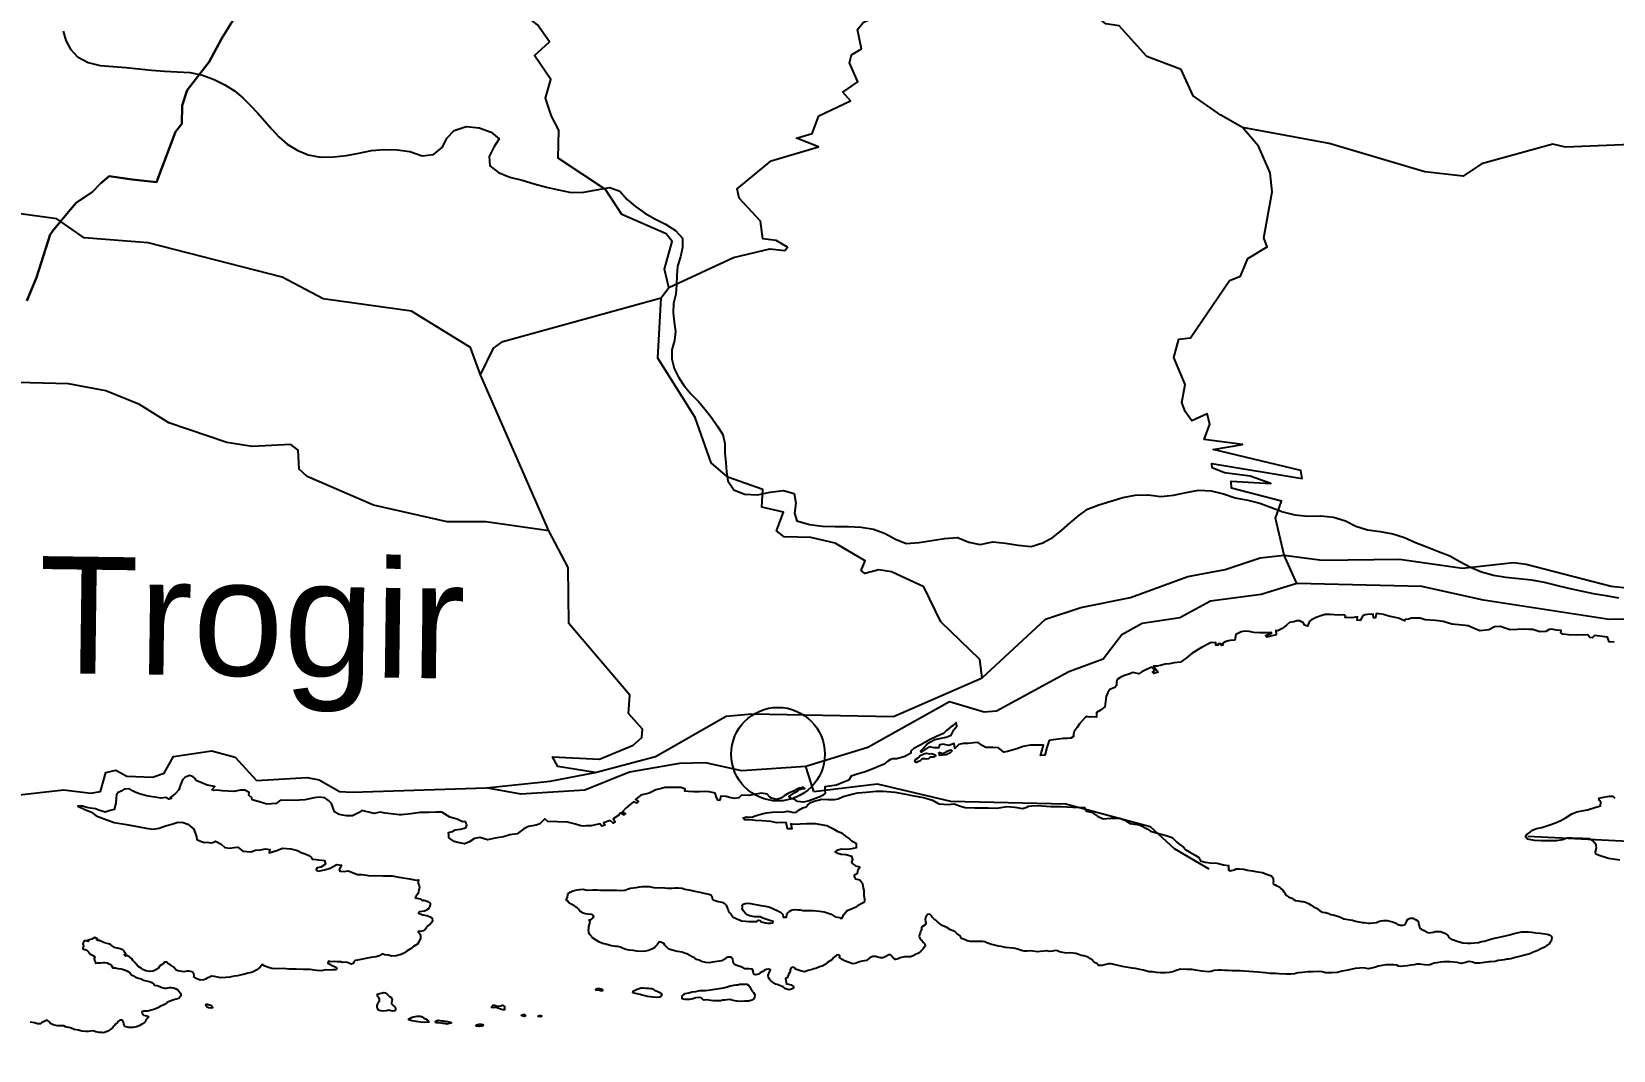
# Model space of a CAD drawing. Header units: metres. Extents: x 13.21 to 19.52, y 42.14 to 46.62.
# Drawn here: x 16.0999 to 16.4036, y 43.4677 to 43.6632 of the extents above; entities that cross this region are included whole.
import ezdxf

# ---------------------------------------------------------------- set-up
doc = ezdxf.new("R2010")
doc.units = ezdxf.units.M
doc.header["$MEASUREMENT"] = 0
for name, color, linetype in [('CESTE', 5, 'Continuous'), ('GE_obr', 210, 'Continuous'), ('grad_manji', 1, 'Continuous'), ('hr', 9, 'Continuous'), ('naziv_manji', 1, 'Continuous'), ('PRUGE', 7, 'Continuous')]:
    doc.layers.add(name, color=color, linetype=linetype)
doc.styles.get("Standard").update_dxf_attribs({"font": 'arial.ttf'})

msp = doc.modelspace()

# ---------------------------------------------------------------- linework, layer by layer
at = {"layer": 'CESTE'}
for p, q in [((16.33239, 43.64484), (16.32819, 43.64722)), ((16.22073, 43.61213), (16.22224, 43.61413)), ((16.19922, 43.5674), (16.18607, 43.59738)), ((16.34277, 43.5573), (16.34034, 43.56272)), ((16.25008, 43.51736), (16.24854, 43.52219))]:
    msp.add_line(p, q, dxfattribs=at)
for points in [[(16.25105, 43.64711), (16.2571, 43.64999), (16.25562, 43.65165), (16.2585, 43.65359), (16.25693, 43.65724), (16.25727, 43.65879), (16.2592, 43.65997), (16.25848, 43.66364), (16.25952, 43.66502), (16.26583, 43.66799), (16.2712, 43.6717), (16.27856, 43.67185), (16.28888, 43.67659), (16.29133, 43.67697), (16.29883, 43.67577)], [(16.1997, 43.64701), (16.19857, 43.6505), (16.19956, 43.65408), (16.19644, 43.65865), (16.19933, 43.66127), (16.19699, 43.66452), (16.19191, 43.66851), (16.18995, 43.66953), (16.18041, 43.67157), (16.17322, 43.67077), (16.16322, 43.6739)], [(16.32819, 43.64722), (16.3229, 43.65092), (16.32056, 43.65598), (16.31403, 43.65847), (16.30869, 43.66434), (16.30615, 43.66474), (16.30453, 43.66605), (16.29883, 43.67577)], [(16.18607, 43.59738), (16.18417, 43.6026), (16.17285, 43.60958), (16.1559, 43.61194), (16.14799, 43.61613), (16.12228, 43.62268), (16.11001, 43.62368), (16.10471, 43.62732), (16.09497, 43.62862), (16.0845, 43.63333), (16.07496, 43.63517), (16.06859, 43.63793), (16.06167, 43.64662)], [(16.22224, 43.61413), (16.22142, 43.61767), (16.22288, 43.62294), (16.22171, 43.62444), (16.2132, 43.62816), (16.21005, 43.63297), (16.201, 43.63896), (16.2011, 43.64435), (16.1997, 43.64701)], [(16.22224, 43.61413), (16.23466, 43.61987), (16.24165, 43.62158), (16.24448, 43.62121), (16.24502, 43.62184), (16.24286, 43.62316), (16.24027, 43.62346), (16.23984, 43.62684), (16.23571, 43.63129), (16.23537, 43.63304), (16.2419, 43.63845), (16.25095, 43.64114), (16.24675, 43.64282), (16.24976, 43.64369), (16.25105, 43.64711)], [(16.45193, 43.64729), (16.4458, 43.64423), (16.43865, 43.64276), (16.42132, 43.64309), (16.41166, 43.64176), (16.39439, 43.64104), (16.39194, 43.64162), (16.37824, 43.63788), (16.37474, 43.63551), (16.36735, 43.63634), (16.34903, 43.64179), (16.33239, 43.64484)], [(16.34034, 43.56272), (16.33867, 43.56984), (16.33983, 43.5731), (16.33024, 43.57561), (16.3302, 43.57694), (16.33783, 43.57649), (16.33381, 43.57789), (16.32889, 43.57853), (16.32656, 43.5795), (16.32645, 43.58036), (16.34384, 43.57747), (16.34354, 43.57898), (16.32673, 43.58304), (16.33234, 43.58401), (16.32498, 43.58493), (16.32612, 43.58792), (16.3256, 43.58986), (16.32263, 43.58856), (16.32137, 43.59033), (16.32074, 43.59207), (16.32135, 43.59553), (16.31919, 43.60071), (16.32016, 43.6042), (16.3224, 43.60448), (16.32984, 43.61548), (16.33195, 43.6163), (16.33336, 43.61972), (16.33713, 43.62193), (16.33646, 43.62369), (16.33807, 43.6325), (16.33768, 43.63611), (16.33542, 43.64123), (16.33239, 43.64484)], [(16.18607, 43.59738), (16.18859, 43.60245), (16.19034, 43.60374), (16.22073, 43.61213)], [(16.28236, 43.5392), (16.28191, 43.5427), (16.27446, 43.54992), (16.2712, 43.55665), (16.26498, 43.55957), (16.26257, 43.55994), (16.25986, 43.55923), (16.25917, 43.55978), (16.25992, 43.56168), (16.25418, 43.56504), (16.2495, 43.56615), (16.24437, 43.56623), (16.24291, 43.5674), (16.24423, 43.57102), (16.24011, 43.57193), (16.24029, 43.57535), (16.23354, 43.57772), (16.23036, 43.58047), (16.22726, 43.58914), (16.22015, 43.60059), (16.22073, 43.61213)], [(16.19922, 43.5674), (16.18711, 43.56912), (16.17969, 43.56911), (16.16552, 43.57232), (16.15281, 43.57786), (16.15125, 43.57924), (16.15107, 43.58292), (16.14964, 43.58401), (16.14222, 43.58361), (16.13739, 43.58439), (16.12623, 43.58816), (16.12063, 43.59168), (16.11417, 43.59428), (16.10698, 43.59561), (16.09711, 43.59591)], [(16.20811, 43.52101), (16.20094, 43.52215), (16.19989, 43.52405), (16.20891, 43.5236), (16.21538, 43.52627), (16.21703, 43.52771), (16.2172, 43.52933), (16.21447, 43.53237), (16.21472, 43.53589), (16.20306, 43.54959), (16.20291, 43.56038), (16.19922, 43.5674)], [(16.28236, 43.5392), (16.29453, 43.55046), (16.30132, 43.55267), (16.31084, 43.5546), (16.32187, 43.55864), (16.32905, 43.55997), (16.33578, 43.5622), (16.34034, 43.56272)], [(16.34034, 43.56272), (16.34764, 43.56181), (16.36248, 43.56195), (16.3746, 43.56027), (16.38439, 43.56131), (16.38683, 43.56098), (16.40314, 43.5568), (16.43002, 43.55389), (16.44103, 43.54982), (16.44825, 43.54858), (16.45818, 43.54824), (16.46224, 43.54631)], [(16.34277, 43.5573), (16.33595, 43.55519), (16.3262, 43.55391), (16.32031, 43.55072), (16.31313, 43.5496), (16.30918, 43.54747), (16.30562, 43.54277), (16.29903, 43.54034), (16.28512, 43.53279), (16.28274, 43.53259), (16.27609, 43.5346), (16.26041, 43.52583), (16.24854, 43.52219)], [(16.46224, 43.54631), (16.45549, 43.54416), (16.44808, 43.54435), (16.43437, 43.54839), (16.42249, 43.55084), (16.40276, 43.55039), (16.37863, 43.55412), (16.36678, 43.55675), (16.34277, 43.5573)], [(16.20811, 43.52101), (16.21964, 43.52408), (16.23326, 43.5318), (16.23814, 43.53227), (16.26538, 43.53177), (16.28236, 43.5392)], [(16.09636, 43.51658), (16.10611, 43.51768), (16.11124, 43.51704), (16.1131, 43.51736), (16.11413, 43.52103), (16.11606, 43.52148), (16.1182, 43.52031), (16.12312, 43.52009), (16.12537, 43.52086), (16.12714, 43.52406), (16.13447, 43.52515), (16.13899, 43.52395), (16.14308, 43.51948), (16.15279, 43.52006), (16.15513, 43.51959), (16.15902, 43.5174), (16.16145, 43.51721), (16.18718, 43.51808)], [(16.24854, 43.52219), (16.23622, 43.52136), (16.22925, 43.52285), (16.22427, 43.52274), (16.21467, 43.52108), (16.2061, 43.5176), (16.19381, 43.51683), (16.18718, 43.51808)], [(16.18718, 43.51808), (16.19942, 43.51933), (16.20811, 43.52101)], [(16.25008, 43.51736), (16.26223, 43.51884), (16.27629, 43.51552), (16.29847, 43.51502), (16.31463, 43.51064), (16.31925, 43.50641), (16.32592, 43.50251)]]:
    msp.add_lwpolyline(points, dxfattribs=at)
at = {"layer": 'GE_obr'}
msp.add_lwpolyline([(16.38714, 43.5088), (16.49684, 43.50337), (16.52522, 43.50591), (16.54177, 43.49091), (16.56685, 43.47547), (16.58852, 43.4653), (16.60519, 43.46048), (16.62109, 43.45456), (16.6221, 43.44884), (16.63403, 43.45107), (16.63699, 43.44128), (16.64503, 43.4437), (16.66297, 43.44334), (16.67224, 43.4423), (16.68479, 43.44278), (16.69217, 43.44637), (16.70914, 43.42054), (16.72371, 43.41751)], dxfattribs=at)
at = {"layer": 'grad_manji'}
msp.add_circle((16.24319, 43.52454), 0.00898, dxfattribs=at)
at = {"layer": 'hr'}
for points in [[(16.13852, 43.6654), (16.13632, 43.66185), (16.13396, 43.65744), (16.12979, 43.65199), (16.12879, 43.64904), (16.12873, 43.64555), (16.12749, 43.644), (16.12386, 43.63434), (16.11921, 43.63485), (16.11476, 43.63549), (16.11311, 43.6341), (16.11159, 43.63252), (16.10848, 43.6304), (16.10697, 43.62866), (16.10393, 43.62495), (16.10382, 43.62483), (16.10345, 43.62427), (16.10085, 43.61606), (16.09897, 43.61157)], [(16.09897, 43.61157), (16.10085, 43.61606), (16.10345, 43.62427), (16.10382, 43.62483), (16.10393, 43.62495), (16.10697, 43.62866), (16.10848, 43.6304), (16.11159, 43.63252), (16.11311, 43.6341), (16.11476, 43.63549), (16.11921, 43.63485), (16.12386, 43.63434), (16.12749, 43.644), (16.12873, 43.64555), (16.12879, 43.64904), (16.12979, 43.65199), (16.13396, 43.65744), (16.13632, 43.66185), (16.13852, 43.6654)], [(16.40374, 43.54606), (16.40278, 43.54612), (16.40244, 43.54697), (16.39993, 43.54731), (16.3995, 43.54688), (16.39904, 43.54691), (16.39864, 43.54746), (16.39641, 43.54736), (16.39492, 43.54747), (16.39386, 43.54759), (16.39345, 43.54784), (16.39354, 43.5483), (16.39267, 43.54831), (16.39171, 43.54855), (16.39125, 43.54849), (16.39058, 43.5481), (16.38943, 43.54801), (16.38812, 43.54846), (16.38732, 43.5485), (16.38622, 43.54855), (16.38515, 43.54848), (16.38373, 43.54839), (16.38257, 43.54877), (16.38187, 43.54902), (16.38074, 43.54898), (16.37963, 43.54843), (16.37793, 43.54823), (16.37685, 43.54864), (16.37568, 43.54915), (16.37455, 43.5493), (16.37253, 43.54951), (16.37087, 43.54999), (16.36941, 43.5502), (16.36742, 43.55034), (16.3665, 43.55064), (16.36535, 43.55066), (16.36484, 43.55062), (16.36424, 43.55044), (16.36361, 43.55042), (16.36348, 43.55011), (16.36275, 43.55048), (16.36231, 43.55067), (16.36045, 43.55101), (16.35943, 43.55135), (16.3586, 43.55147), (16.35801, 43.55148), (16.3579, 43.55068), (16.35749, 43.55073), (16.35747, 43.5514), (16.35638, 43.55132), (16.3559, 43.55126), (16.35547, 43.55107), (16.35493, 43.5502), (16.3544, 43.55025), (16.35444, 43.55091), (16.35337, 43.55071), (16.35209, 43.55075), (16.35215, 43.55109), (16.35202, 43.5512), (16.35171, 43.55129), (16.35074, 43.55124), (16.34917, 43.55132), (16.34823, 43.55132), (16.3476, 43.55116), (16.3465, 43.55077), (16.34559, 43.55035), (16.34523, 43.55007), (16.34485, 43.54911), (16.34428, 43.54927), (16.3441, 43.54977), (16.34368, 43.54995), (16.34337, 43.55014), (16.34277, 43.55012), (16.34222, 43.54992), (16.34138, 43.5498), (16.34081, 43.54929), (16.34001, 43.54868), (16.33915, 43.54822), (16.33875, 43.54829), (16.33885, 43.54745), (16.33771, 43.54721), (16.33701, 43.54698), (16.33681, 43.5473), (16.33792, 43.54775), (16.33792, 43.54791), (16.33749, 43.54786), (16.33682, 43.54784), (16.33561, 43.5478), (16.33451, 43.54792), (16.33363, 43.54808), (16.33282, 43.54817), (16.33214, 43.548), (16.33106, 43.54752), (16.3309, 43.54639), (16.32994, 43.54637), (16.32944, 43.54625), (16.32905, 43.54612), (16.32854, 43.54577), (16.32857, 43.54543), (16.32825, 43.54541), (16.32822, 43.54572), (16.32769, 43.5457), (16.32768, 43.54544), (16.32726, 43.54545), (16.32724, 43.54596), (16.32673, 43.54589), (16.32633, 43.54598), (16.32598, 43.5458), (16.32449, 43.54501), (16.32271, 43.54393), (16.32153, 43.54296), (16.32049, 43.54222), (16.31927, 43.54208), (16.31832, 43.54189), (16.31753, 43.54182), (16.31658, 43.54155), (16.31595, 43.54146), (16.31526, 43.54145), (16.31619, 43.54029), (16.31536, 43.54001), (16.31509, 43.5403), (16.31552, 43.54058), (16.31493, 43.54121), (16.31396, 43.54081), (16.31305, 43.54036), (16.31244, 43.53993), (16.31136, 43.54021), (16.31057, 43.53988), (16.30969, 43.53964), (16.30899, 43.53934), (16.3083, 43.53886), (16.30815, 43.53837), (16.3082, 43.53772), (16.30787, 43.53731), (16.30691, 43.53696), (16.30651, 43.5364), (16.3062, 43.5356), (16.30591, 43.53362), (16.30508, 43.53298), (16.30436, 43.53252), (16.30434, 43.53164), (16.30359, 43.53168), (16.30302, 43.53161), (16.30248, 43.53174), (16.30216, 43.53159), (16.30156, 43.53095), (16.30109, 43.53036), (16.30064, 43.52966), (16.30003, 43.52887), (16.2999, 43.52836), (16.29992, 43.52795), (16.29941, 43.52759), (16.29871, 43.52756), (16.29792, 43.52755), (16.29703, 43.52739), (16.29602, 43.52727), (16.29523, 43.52718), (16.29477, 43.52584), (16.29444, 43.52436), (16.29356, 43.52431), (16.29371, 43.52469), (16.29381, 43.5251), (16.29413, 43.52628), (16.29283, 43.52627), (16.29159, 43.52626), (16.29023, 43.526), (16.28904, 43.52554), (16.28728, 43.52506), (16.28652, 43.52495), (16.2855, 43.52575), (16.28446, 43.52583), (16.2831, 43.52584), (16.28241, 43.52622), (16.28159, 43.52678), (16.28081, 43.52672), (16.27967, 43.52659), (16.27875, 43.52661), (16.27788, 43.52642), (16.27713, 43.52565), (16.277, 43.5266), (16.27596, 43.52623), (16.27488, 43.52644), (16.27419, 43.52633), (16.27409, 43.52577), (16.27317, 43.52576), (16.27224, 43.52592), (16.27143, 43.52543), (16.27065, 43.52489), (16.27053, 43.5251), (16.27114, 43.52568), (16.27186, 43.52661), (16.2733, 43.52737), (16.27549, 43.52782), (16.27642, 43.52821), (16.27697, 43.52922), (16.27749, 43.52994), (16.27737, 43.5306), (16.27684, 43.53004), (16.27628, 43.52973), (16.27555, 43.52907), (16.27496, 43.52849), (16.27363, 43.52795), (16.27241, 43.52736), (16.27047, 43.52625), (16.26924, 43.52565), (16.26868, 43.52512), (16.26867, 43.52472), (16.26822, 43.52448), (16.26753, 43.52408), (16.26601, 43.52363), (16.26566, 43.52363), (16.26524, 43.52364), (16.26479, 43.52348), (16.26429, 43.52316), (16.26344, 43.52252), (16.26264, 43.52222), (16.2616, 43.52176), (16.25992, 43.52113), (16.25838, 43.52067), (16.25721, 43.52028), (16.25679, 43.51957), (16.25531, 43.51897), (16.25445, 43.51856), (16.25354, 43.51843), (16.25215, 43.51828), (16.25221, 43.51756), (16.25225, 43.51705), (16.25171, 43.51659), (16.25106, 43.51631), (16.25021, 43.51599), (16.24917, 43.5156), (16.2481, 43.51531), (16.24695, 43.51544), (16.24641, 43.51583), (16.24579, 43.51602), (16.24547, 43.51614), (16.24525, 43.51644), (16.24561, 43.51659), (16.24639, 43.51715), (16.24697, 43.51749), (16.24732, 43.51777), (16.24782, 43.5179), (16.24837, 43.51794), (16.24805, 43.51817), (16.24774, 43.5181), (16.24726, 43.51799), (16.24684, 43.51784), (16.24619, 43.51743), (16.2455, 43.51716), (16.24502, 43.51691), (16.24438, 43.51655), (16.24372, 43.51609), (16.24287, 43.51585), (16.24193, 43.51611), (16.24159, 43.5163), (16.24109, 43.51684), (16.24011, 43.51706), (16.23848, 43.51681), (16.23769, 43.51661), (16.23617, 43.51667), (16.23569, 43.51618), (16.23485, 43.51603), (16.2339, 43.51623), (16.23326, 43.51639), (16.2322, 43.5165), (16.23201, 43.51566), (16.23163, 43.5157), (16.23134, 43.51638), (16.23114, 43.51707), (16.22974, 43.51736), (16.22804, 43.51731), (16.22703, 43.51731), (16.22599, 43.5174), (16.22533, 43.51741), (16.22534, 43.51781), (16.22458, 43.51816), (16.22317, 43.51815), (16.22146, 43.51811), (16.22082, 43.51793), (16.21971, 43.51766), (16.21899, 43.51731), (16.21843, 43.51706), (16.21688, 43.51666), (16.2158, 43.51582), (16.21638, 43.51542), (16.2161, 43.51511), (16.21544, 43.51539), (16.21479, 43.51487), (16.21394, 43.51408), (16.21334, 43.51347), (16.21389, 43.51313), (16.21357, 43.51286), (16.21296, 43.51328), (16.21263, 43.51285), (16.21157, 43.51214), (16.21194, 43.51155), (16.21156, 43.5113), (16.21098, 43.51178), (16.20971, 43.51138), (16.20992, 43.51089), (16.20935, 43.51074), (16.20899, 43.51115), (16.20732, 43.51079), (16.20678, 43.51079), (16.20635, 43.51077), (16.20582, 43.51072), (16.20534, 43.51077), (16.20434, 43.51112), (16.20277, 43.51149), (16.19901, 43.51159), (16.19841, 43.51212), (16.19749, 43.51116), (16.19677, 43.51089), (16.19527, 43.51065), (16.19437, 43.51022), (16.19312, 43.50927), (16.1917, 43.50903), (16.19047, 43.50869), (16.18889, 43.50841), (16.1874, 43.50811), (16.18592, 43.50854), (16.18494, 43.50835), (16.18386, 43.50763), (16.18298, 43.50732), (16.18171, 43.50755), (16.18101, 43.5078), (16.1804, 43.50822), (16.18002, 43.50847), (16.17999, 43.50895), (16.17993, 43.5095), (16.18071, 43.5097), (16.18123, 43.51), (16.18223, 43.51011), (16.18325, 43.51037), (16.18344, 43.51089), (16.1834, 43.51106), (16.18335, 43.51132), (16.18307, 43.51158), (16.18265, 43.51156), (16.18159, 43.51204), (16.18019, 43.51246), (16.17867, 43.51337), (16.17759, 43.51342), (16.17616, 43.51334), (16.17451, 43.51332), (16.17273, 43.5131), (16.17093, 43.51289), (16.17048, 43.51292), (16.16884, 43.5131), (16.16776, 43.51321), (16.16681, 43.51338), (16.16565, 43.51313), (16.16329, 43.51371), (16.16264, 43.5133), (16.16148, 43.51271), (16.16033, 43.51267), (16.15893, 43.51297), (16.15805, 43.51345), (16.15744, 43.51507), (16.15688, 43.51563), (16.15619, 43.51615), (16.15509, 43.51627), (16.15414, 43.51613), (16.15232, 43.51578), (16.15032, 43.51566), (16.14766, 43.51572), (16.14683, 43.51509), (16.14508, 43.51496), (16.14382, 43.51534), (16.14225, 43.51577), (16.14219, 43.51615), (16.14163, 43.51667), (16.14164, 43.51716), (16.1408, 43.51763), (16.13998, 43.5176), (16.13869, 43.51738), (16.13654, 43.51749), (16.13538, 43.51765), (16.13493, 43.51753), (16.13449, 43.5177), (16.13508, 43.51836), (16.13358, 43.51861), (16.13223, 43.51916), (16.13143, 43.51946), (16.13134, 43.5198), (16.13094, 43.52019), (16.1303, 43.52042), (16.12935, 43.52015), (16.12885, 43.5196), (16.12845, 43.51863), (16.12813, 43.5177), (16.1275, 43.51696), (16.12693, 43.51652), (16.12651, 43.51619), (16.12675, 43.516), (16.12626, 43.51589), (16.12582, 43.51624), (16.1247, 43.51612), (16.12193, 43.51651), (16.12064, 43.5169), (16.11991, 43.5172), (16.11925, 43.51747), (16.11869, 43.51788), (16.11768, 43.51781), (16.11711, 43.51744), (16.11649, 43.51718), (16.11617, 43.5167), (16.11611, 43.51607), (16.11604, 43.5151), (16.11576, 43.51391), (16.11499, 43.5137), (16.11401, 43.51341), (16.11283, 43.51379), (16.11217, 43.51407), (16.1112, 43.5142), (16.11047, 43.51432), (16.10966, 43.51457), (16.1088, 43.51454), (16.11013, 43.51389), (16.1114, 43.51343), (16.11227, 43.51269), (16.11384, 43.51214), (16.11573, 43.51143), (16.1181, 43.51102), (16.12053, 43.5106), (16.12189, 43.51035), (16.12324, 43.51014), (16.12441, 43.5103), (16.1256, 43.51077), (16.12683, 43.51111), (16.12794, 43.51145), (16.12899, 43.5114), (16.12986, 43.5111), (16.13103, 43.51013), (16.13152, 43.50868), (16.13163, 43.50817), (16.13233, 43.50784), (16.13309, 43.5076), (16.13354, 43.50764), (16.13421, 43.50753), (16.13466, 43.50758), (16.13521, 43.50781), (16.13628, 43.50724), (16.13701, 43.50659), (16.13793, 43.50652), (16.13876, 43.50661), (16.13947, 43.5067), (16.14046, 43.50591), (16.142, 43.50579), (16.1429, 43.50611), (16.14386, 43.50614), (16.14482, 43.50637), (16.14565, 43.50622), (16.1455, 43.5056), (16.14632, 43.50583), (16.14696, 43.50602), (16.14808, 43.50647), (16.14964, 43.50638), (16.15095, 43.50603), (16.15164, 43.50565), (16.1524, 43.50541), (16.1531, 43.50507), (16.15354, 43.50474), (16.15377, 43.50438), (16.15452, 43.50432), (16.15615, 43.50412), (16.15633, 43.50342), (16.15541, 43.50285), (16.15474, 43.50273), (16.15453, 43.50238), (16.15463, 43.50223), (16.15486, 43.50208), (16.15552, 43.50219), (16.15638, 43.50242), (16.1572, 43.50266), (16.15767, 43.50288), (16.1585, 43.50335), (16.15938, 43.5032), (16.15893, 43.50241), (16.15911, 43.5021), (16.15988, 43.502), (16.16067, 43.50213), (16.16247, 43.50145), (16.16328, 43.50145), (16.16419, 43.50131), (16.16492, 43.50117), (16.16567, 43.50123), (16.16733, 43.50121), (16.16911, 43.50115), (16.17039, 43.50095), (16.17084, 43.50083), (16.17245, 43.50058), (16.17373, 43.50033), (16.17414, 43.5004), (16.1741, 43.50011), (16.17412, 43.4998), (16.17414, 43.49958), (16.17428, 43.49928), (16.17434, 43.49894), (16.17429, 43.49868), (16.17417, 43.49808), (16.17407, 43.49773), (16.17383, 43.49748), (16.17364, 43.49721), (16.17354, 43.49697), (16.17388, 43.49688), (16.17452, 43.49679), (16.17499, 43.49641), (16.17522, 43.49648), (16.17548, 43.49645), (16.17595, 43.49626), (16.17638, 43.49591), (16.17642, 43.49558), (16.17628, 43.49524), (16.17612, 43.49487), (16.1756, 43.49455), (16.17534, 43.49441), (16.17483, 43.49435), (16.17434, 43.49429), (16.17419, 43.49403), (16.17452, 43.4939), (16.17499, 43.49371), (16.17578, 43.49354), (16.1764, 43.49331), (16.17679, 43.49298), (16.17685, 43.49263), (16.1767, 43.49227), (16.17643, 43.49192), (16.17599, 43.4916), (16.17544, 43.49087), (16.17509, 43.49059), (16.17464, 43.49047), (16.17415, 43.49054), (16.17408, 43.49034), (16.17441, 43.49004), (16.17458, 43.48988), (16.17456, 43.4896), (16.17458, 43.48923), (16.1743, 43.48865), (16.17396, 43.48807), (16.17318, 43.48761), (16.17266, 43.48715), (16.172, 43.48681), (16.17148, 43.48642), (16.17087, 43.48607), (16.16989, 43.48582), (16.16906, 43.48576), (16.1684, 43.48592), (16.16766, 43.486), (16.1672, 43.4862), (16.16665, 43.48584), (16.16606, 43.48565), (16.16501, 43.48548), (16.16248, 43.48499), (16.16204, 43.48495), (16.16173, 43.48469), (16.16165, 43.48434), (16.16124, 43.48425), (16.1609, 43.48436), (16.16068, 43.48449), (16.1602, 43.48458), (16.15965, 43.48453), (16.15926, 43.48469), (16.15853, 43.48469), (16.1581, 43.48472), (16.15741, 43.4847), (16.1569, 43.48479), (16.15678, 43.4844), (16.15714, 43.4842), (16.1576, 43.48397), (16.15802, 43.48377), (16.15845, 43.48356), (16.15852, 43.48334), (16.15828, 43.48315), (16.15774, 43.48311), (16.15707, 43.48309), (16.15641, 43.48313), (16.15548, 43.48297), (16.15466, 43.48303), (16.15415, 43.48307), (16.15335, 43.48322), (16.15203, 43.48319), (16.15067, 43.48328), (16.14936, 43.48328), (16.14821, 43.4834), (16.14696, 43.4833), (16.146, 43.48342), (16.14537, 43.48361), (16.14468, 43.48386), (16.14419, 43.48415), (16.14396, 43.48391), (16.1438, 43.48362), (16.14348, 43.48337), (16.14299, 43.48309), (16.14259, 43.48282), (16.14211, 43.48261), (16.14138, 43.48247), (16.1408, 43.48232), (16.14016, 43.48218), (16.13943, 43.48196), (16.13876, 43.4819), (16.13798, 43.48174), (16.13718, 43.48167), (16.13621, 43.48158), (16.13557, 43.48174), (16.135, 43.48186), (16.13446, 43.48189), (16.13405, 43.48174), (16.13363, 43.48151), (16.1333, 43.48136), (16.13294, 43.48124), (16.13226, 43.48118), (16.13147, 43.48145), (16.13107, 43.48175), (16.13109, 43.482), (16.13105, 43.48237), (16.13072, 43.48277), (16.13013, 43.48287), (16.12977, 43.48286), (16.12914, 43.48277), (16.12798, 43.48297), (16.12761, 43.48312), (16.12738, 43.48341), (16.1272, 43.48362), (16.12703, 43.4838), (16.12664, 43.484), (16.12605, 43.48435), (16.12588, 43.48461), (16.12543, 43.48458), (16.12525, 43.48442), (16.12482, 43.48411), (16.1245, 43.48387), (16.12418, 43.4834), (16.12364, 43.48309), (16.12324, 43.4829), (16.12252, 43.48283), (16.12182, 43.48296), (16.12123, 43.48322), (16.1209, 43.48344), (16.12031, 43.48385), (16.1197, 43.48451), (16.11934, 43.48491), (16.11913, 43.48522), (16.11868, 43.48564), (16.1182, 43.48588), (16.11791, 43.48577), (16.11764, 43.48598), (16.11798, 43.48619), (16.11778, 43.48649), (16.11769, 43.48671), (16.11743, 43.48697), (16.11709, 43.4871), (16.11666, 43.48723), (16.11629, 43.48731), (16.11582, 43.48742), (16.11543, 43.48765), (16.11503, 43.48801), (16.11465, 43.48813), (16.11411, 43.48825), (16.11342, 43.48849), (16.11293, 43.48874), (16.11265, 43.48878), (16.11238, 43.48895), (16.11257, 43.48911), (16.11204, 43.48935), (16.11174, 43.48913), (16.11146, 43.489), (16.11099, 43.48887), (16.11068, 43.48883), (16.11075, 43.48856), (16.11034, 43.48867), (16.10999, 43.4887), (16.1098, 43.48831), (16.10976, 43.48803), (16.10988, 43.48783), (16.10984, 43.48757), (16.10976, 43.48737), (16.1097, 43.48717), (16.11009, 43.48705), (16.1105, 43.4869), (16.11084, 43.48658), (16.11116, 43.48616), (16.11143, 43.48604), (16.11177, 43.4858), (16.11202, 43.48562), (16.1119, 43.48528), (16.112, 43.48499), (16.11208, 43.48477), (16.11218, 43.4844), (16.11263, 43.48448), (16.11311, 43.48447), (16.11367, 43.48457), (16.114, 43.48453), (16.11443, 43.48445), (16.11469, 43.48427), (16.11508, 43.48418), (16.11548, 43.48352), (16.11596, 43.4835), (16.11645, 43.48336), (16.11706, 43.48333), (16.11756, 43.48317), (16.11802, 43.483), (16.11842, 43.48281), (16.1188, 43.4825), (16.11909, 43.48219), (16.11943, 43.48195), (16.11986, 43.48173), (16.12021, 43.48158), (16.12066, 43.48148), (16.12094, 43.48138), (16.12138, 43.48113), (16.12245, 43.4809), (16.12273, 43.48085), (16.12298, 43.48067), (16.1233, 43.48044), (16.12342, 43.48022), (16.12392, 43.48015), (16.12422, 43.48007), (16.12463, 43.47987), (16.12491, 43.47974), (16.12541, 43.47961), (16.12573, 43.47962), (16.12604, 43.47965), (16.1263, 43.47972), (16.12674, 43.47975), (16.12715, 43.4797), (16.12765, 43.4795), (16.12796, 43.47927), (16.12825, 43.47898), (16.12843, 43.47871), (16.12854, 43.47843), (16.12853, 43.47816), (16.12837, 43.47789), (16.12818, 43.47765), (16.12765, 43.47747), (16.12718, 43.47736), (16.12683, 43.47723), (16.12635, 43.47708), (16.12596, 43.47691), (16.12577, 43.4767), (16.12514, 43.47637), (16.12451, 43.47609), (16.12425, 43.47589), (16.12389, 43.47573), (16.12333, 43.47553), (16.12282, 43.47538), (16.12223, 43.4752), (16.12141, 43.47519), (16.12103, 43.4751), (16.12109, 43.4749), (16.12121, 43.47463), (16.12139, 43.47446), (16.12201, 43.47428), (16.12234, 43.47417), (16.12212, 43.47384), (16.12185, 43.47356), (16.12175, 43.47323), (16.12159, 43.473), (16.1212, 43.47276), (16.12088, 43.47259), (16.12054, 43.47239), (16.12004, 43.47218), (16.11941, 43.47208), (16.11857, 43.47207), (16.11799, 43.47218), (16.11767, 43.47242), (16.11762, 43.47274), (16.11752, 43.47303), (16.1175, 43.47324), (16.11736, 43.47346), (16.11684, 43.47346), (16.11651, 43.4732), (16.1164, 43.47301), (16.11603, 43.47272), (16.11589, 43.47254), (16.11558, 43.47225), (16.11544, 43.472), (16.11494, 43.47162), (16.1147, 43.4714), (16.11418, 43.47122), (16.11373, 43.47105), (16.11335, 43.47108), (16.11284, 43.47112), (16.11224, 43.47123), (16.11173, 43.47141), (16.11126, 43.47137), (16.1108, 43.47128), (16.11028, 43.4713), (16.10951, 43.47133), (16.10887, 43.47154), (16.10809, 43.47168), (16.10737, 43.47197), (16.10704, 43.47205), (16.10638, 43.4722), (16.10611, 43.47237), (16.10568, 43.47235), (16.10535, 43.47235), (16.10488, 43.4724), (16.10453, 43.47246), (16.10402, 43.47258), (16.10351, 43.47284), (16.10321, 43.47322), (16.10288, 43.47344), (16.10255, 43.47334), (16.10216, 43.47313), (16.10179, 43.47295), (16.10159, 43.47279), (16.101, 43.47277), (16.10045, 43.47296), (16.09964, 43.47307)], [(16.40482, 43.5042), (16.4026, 43.5045), (16.40082, 43.50506), (16.4002, 43.50536), (16.40016, 43.50577), (16.40031, 43.50648), (16.40024, 43.50715), (16.39961, 43.5079), (16.39904, 43.50831), (16.3976, 43.50837), (16.3956, 43.50839), (16.39469, 43.50839), (16.3938, 43.50808), (16.39267, 43.50792), (16.39121, 43.50788), (16.38973, 43.50792), (16.38844, 43.50793), (16.38705, 43.50824), (16.38672, 43.50864), (16.38696, 43.50913), (16.38757, 43.50956), (16.38801, 43.50997), (16.38881, 43.51027), (16.38985, 43.51044), (16.39115, 43.51088), (16.39247, 43.51136), (16.39348, 43.51182), (16.39453, 43.51236), (16.39558, 43.51306), (16.39655, 43.51344), (16.39751, 43.51363), (16.39862, 43.51386), (16.40001, 43.5143), (16.40112, 43.51463), (16.40118, 43.51529), (16.40087, 43.51564), (16.40077, 43.5161), (16.40137, 43.51621), (16.40285, 43.5165), (16.40348, 43.5165), (16.40386, 43.51611)]]:
    msp.add_lwpolyline(points, dxfattribs=at)
for points in [[(16.27039, 43.5232), (16.26999, 43.52305), (16.26975, 43.52292), (16.26949, 43.52314), (16.26961, 43.52352), (16.27007, 43.52384), (16.27036, 43.52403), (16.27049, 43.52431), (16.27105, 43.52454), (16.27138, 43.52467), (16.27173, 43.52475), (16.27226, 43.52463), (16.27271, 43.52465), (16.27319, 43.5245), (16.27351, 43.52427), (16.27303, 43.52395), (16.27243, 43.52394), (16.27206, 43.52364), (16.27165, 43.52355), (16.27139, 43.52364), (16.27086, 43.52362), (16.27061, 43.52341), (16.27039, 43.5232)], [(16.27408, 43.52494), (16.27486, 43.52466), (16.27521, 43.52485), (16.27566, 43.52514), (16.27614, 43.52532), (16.27642, 43.52535), (16.27658, 43.52509), (16.27616, 43.52473), (16.27588, 43.52457), (16.27546, 43.52443), (16.27426, 43.5243), (16.27408, 43.52494)], [(16.23978, 43.49331), (16.23869, 43.49332), (16.23834, 43.4934), (16.23769, 43.49353), (16.23716, 43.49373), (16.23692, 43.49395), (16.23662, 43.49431), (16.23652, 43.4945), (16.23632, 43.49484), (16.23639, 43.49523), (16.23628, 43.49553), (16.23647, 43.49577), (16.23691, 43.49589), (16.23737, 43.4959), (16.23788, 43.49588), (16.23856, 43.49577), (16.23925, 43.49564), (16.23987, 43.49548), (16.24079, 43.49536), (16.24164, 43.49515), (16.2423, 43.49487), (16.24304, 43.49451), (16.24368, 43.49418), (16.24409, 43.49378), (16.2442, 43.49323), (16.2448, 43.49322), (16.24481, 43.49345), (16.24486, 43.49368), (16.24501, 43.49399), (16.24534, 43.4943), (16.24564, 43.4945), (16.24592, 43.49464), (16.24635, 43.4947), (16.24697, 43.49468), (16.24742, 43.49466), (16.24793, 43.49455), (16.24861, 43.4945), (16.24996, 43.49452), (16.25118, 43.4944), (16.25202, 43.49427), (16.25241, 43.49415), (16.25338, 43.49382), (16.25418, 43.4933), (16.25464, 43.49322), (16.25497, 43.49315), (16.25523, 43.49297), (16.25553, 43.49304), (16.2557, 43.49348), (16.2558, 43.49378), (16.25609, 43.49407), (16.25634, 43.49437), (16.25667, 43.4946), (16.25713, 43.49478), (16.25758, 43.49494), (16.25832, 43.49531), (16.25884, 43.49568), (16.2593, 43.49596), (16.25977, 43.49616), (16.25987, 43.49644), (16.25988, 43.49672), (16.2597, 43.49734), (16.25974, 43.49778), (16.25972, 43.49837), (16.2596, 43.49882), (16.25953, 43.49925), (16.25945, 43.4996), (16.25929, 43.49986), (16.25889, 43.50036), (16.2581, 43.50051), (16.25785, 43.50104), (16.2579, 43.50139), (16.25842, 43.50166), (16.25851, 43.502), (16.2586, 43.50237), (16.25891, 43.50281), (16.25814, 43.50303), (16.2579, 43.50331), (16.25752, 43.50356), (16.25735, 43.50388), (16.25758, 43.50434), (16.25737, 43.50487), (16.25619, 43.50523), (16.25534, 43.50527), (16.2547, 43.50549), (16.25417, 43.50575), (16.25469, 43.50619), (16.25541, 43.50637), (16.25642, 43.50632), (16.2574, 43.50645), (16.25826, 43.50663), (16.25828, 43.50732), (16.25735, 43.50786), (16.25685, 43.50833), (16.25618, 43.5088), (16.25559, 43.50931), (16.25474, 43.50963), (16.25394, 43.5101), (16.25259, 43.51077), (16.25037, 43.51117), (16.24871, 43.51117), (16.24618, 43.51106), (16.24563, 43.51119), (16.24582, 43.51022), (16.24501, 43.51023), (16.24474, 43.51139), (16.24297, 43.51133), (16.24179, 43.5116), (16.24013, 43.51175), (16.23889, 43.51182), (16.23787, 43.51196), (16.23676, 43.51195), (16.23647, 43.5123), (16.23721, 43.51253), (16.23814, 43.51245), (16.239, 43.51273), (16.24014, 43.51305), (16.24096, 43.5133), (16.24206, 43.51337), (16.24288, 43.51344), (16.24401, 43.51337), (16.24509, 43.51359), (16.24591, 43.51337), (16.24662, 43.51335), (16.24722, 43.51378), (16.24794, 43.51421), (16.24862, 43.51444), (16.24894, 43.51478), (16.24948, 43.51525), (16.25016, 43.51549), (16.2509, 43.5157), (16.2516, 43.5159), (16.25283, 43.51583), (16.25406, 43.51582), (16.25474, 43.51597), (16.25573, 43.51643), (16.25763, 43.51692), (16.25851, 43.5171), (16.26011, 43.51725), (16.26204, 43.51744), (16.26347, 43.51744), (16.26565, 43.51723), (16.26741, 43.5169), (16.26924, 43.51651), (16.27113, 43.51621), (16.27283, 43.51571), (16.27404, 43.51498), (16.27583, 43.51487), (16.27702, 43.51501), (16.27806, 43.51464), (16.27911, 43.5143), (16.28096, 43.51425), (16.28232, 43.51421), (16.28352, 43.51425), (16.28517, 43.51417), (16.28709, 43.51449), (16.28863, 43.51438), (16.29011, 43.51412), (16.29093, 43.51437), (16.29125, 43.51457), (16.29245, 43.51467), (16.29377, 43.51464), (16.29554, 43.51452), (16.2975, 43.51449), (16.29976, 43.51433), (16.302, 43.51429), (16.30236, 43.51359), (16.30335, 43.5134), (16.30453, 43.51264), (16.30563, 43.51215), (16.30702, 43.51223), (16.30879, 43.51228), (16.30989, 43.51178), (16.31082, 43.5112), (16.31261, 43.511), (16.31405, 43.51017), (16.31472, 43.50973), (16.31607, 43.50934), (16.31769, 43.50895), (16.31888, 43.50856), (16.31967, 43.50772), (16.3202, 43.50726), (16.32106, 43.50667), (16.32148, 43.50617), (16.32223, 43.50572), (16.32325, 43.50515), (16.324, 43.50471), (16.32429, 43.50403), (16.32517, 43.5038), (16.32618, 43.50366), (16.3275, 43.50359), (16.32873, 43.50326), (16.3297, 43.50315), (16.32967, 43.50235), (16.33002, 43.50216), (16.3308, 43.5023), (16.33113, 43.5025), (16.33172, 43.5025), (16.33261, 43.50243), (16.33332, 43.50227), (16.33421, 43.50213), (16.33532, 43.50197), (16.3362, 43.5018), (16.33698, 43.50152), (16.3379, 43.50121), (16.33824, 43.50074), (16.33827, 43.50041), (16.33829, 43.50014), (16.33824, 43.49982), (16.33834, 43.49959), (16.33862, 43.49942), (16.33895, 43.49928), (16.33929, 43.4991), (16.33951, 43.49893), (16.33971, 43.49873), (16.34008, 43.4984), (16.34028, 43.49811), (16.34046, 43.49792), (16.34053, 43.49771), (16.34078, 43.49743), (16.34119, 43.49713), (16.34143, 43.49702), (16.34181, 43.49689), (16.34212, 43.49673), (16.34256, 43.49647), (16.34302, 43.49635), (16.34368, 43.49626), (16.34397, 43.49622), (16.34428, 43.4962), (16.34464, 43.49606), (16.34506, 43.49585), (16.34555, 43.49554), (16.34599, 43.49525), (16.34655, 43.49497), (16.34712, 43.49453), (16.34775, 43.49422), (16.3483, 43.49411), (16.34892, 43.49392), (16.3493, 43.49378), (16.3498, 43.49367), (16.35039, 43.49347), (16.35089, 43.49338), (16.35141, 43.4931), (16.35185, 43.49295), (16.35223, 43.49285), (16.35349, 43.49267), (16.35409, 43.49247), (16.35472, 43.49235), (16.35538, 43.49223), (16.35573, 43.4922), (16.35612, 43.49217), (16.35658, 43.49211), (16.35695, 43.49212), (16.35753, 43.49217), (16.3581, 43.49224), (16.35848, 43.4924), (16.35899, 43.49252), (16.35947, 43.49263), (16.36016, 43.49258), (16.36063, 43.49245), (16.36116, 43.49235), (16.36156, 43.49223), (16.36187, 43.4921), (16.36207, 43.49187), (16.36265, 43.49169), (16.36315, 43.49172), (16.36347, 43.49179), (16.3637, 43.49207), (16.36382, 43.49233), (16.36393, 43.49252), (16.36412, 43.49284), (16.36454, 43.49303), (16.36512, 43.49304), (16.36556, 43.49281), (16.36607, 43.49247), (16.36617, 43.49212), (16.36619, 43.49174), (16.36634, 43.4914), (16.36642, 43.49114), (16.36669, 43.49096), (16.36722, 43.49066), (16.36772, 43.49038), (16.36827, 43.49023), (16.36859, 43.49028), (16.36905, 43.49039), (16.36934, 43.49046), (16.36976, 43.49048), (16.37009, 43.49046), (16.37039, 43.49047), (16.3709, 43.49028), (16.37133, 43.4901), (16.37176, 43.48973), (16.37198, 43.48934), (16.37241, 43.48902), (16.37287, 43.48888), (16.37355, 43.48863), (16.37469, 43.48832), (16.37554, 43.48824), (16.37616, 43.48822), (16.37693, 43.48829), (16.3777, 43.48839), (16.37826, 43.48859), (16.37877, 43.48862), (16.3792, 43.48878), (16.37959, 43.4889), (16.38025, 43.4891), (16.38072, 43.4892), (16.38139, 43.48936), (16.38227, 43.48952), (16.38312, 43.4897), (16.38389, 43.48989), (16.38455, 43.49009), (16.38538, 43.4903), (16.38601, 43.49043), (16.38677, 43.49044), (16.38726, 43.49045), (16.3879, 43.49034), (16.38868, 43.49021), (16.38952, 43.49016), (16.38999, 43.49008), (16.3904, 43.49007), (16.39084, 43.48996), (16.39123, 43.48988), (16.39162, 43.48961), (16.39176, 43.48931), (16.39168, 43.48893), (16.39162, 43.48866), (16.39125, 43.48806), (16.39076, 43.48778), (16.39024, 43.48745), (16.38964, 43.48717), (16.38906, 43.48686), (16.38854, 43.48664), (16.38794, 43.48642), (16.38751, 43.48618), (16.38701, 43.48606), (16.3865, 43.48593), (16.38608, 43.48583), (16.38552, 43.48572), (16.38468, 43.4855), (16.38432, 43.48539), (16.38388, 43.48522), (16.38351, 43.48515), (16.38312, 43.48515), (16.38258, 43.48505), (16.38211, 43.485), (16.38144, 43.4849), (16.38086, 43.48473), (16.38005, 43.4847), (16.37964, 43.48465), (16.37923, 43.48463), (16.37882, 43.48453), (16.37795, 43.48439), (16.37701, 43.48442), (16.37655, 43.48461), (16.37626, 43.48466), (16.3758, 43.48473), (16.37515, 43.48454), (16.37434, 43.48434), (16.37355, 43.48451), (16.37225, 43.48469), (16.37162, 43.4847), (16.37102, 43.4847), (16.37037, 43.48462), (16.36967, 43.4845), (16.36916, 43.4844), (16.36884, 43.4843), (16.36833, 43.4841), (16.36787, 43.48405), (16.36728, 43.48409), (16.36636, 43.4842), (16.36582, 43.48421), (16.36535, 43.4841), (16.3647, 43.484), (16.36397, 43.4839), (16.3633, 43.48384), (16.36282, 43.48379), (16.3623, 43.48386), (16.36197, 43.484), (16.36133, 43.48412), (16.36063, 43.48412), (16.35993, 43.48409), (16.35915, 43.48396), (16.35846, 43.48381), (16.35788, 43.48364), (16.35747, 43.4835), (16.35646, 43.48335), (16.3559, 43.48347), (16.35541, 43.4835), (16.35485, 43.48347), (16.354, 43.48336), (16.35315, 43.48321), (16.35227, 43.48303), (16.35153, 43.48286), (16.35057, 43.48264), (16.34954, 43.48256), (16.34829, 43.48258), (16.34768, 43.48274), (16.34696, 43.4828), (16.34594, 43.48277), (16.34492, 43.48274), (16.34387, 43.4826), (16.34305, 43.48255), (16.34229, 43.48235), (16.34162, 43.48231), (16.34076, 43.48227), (16.33941, 43.48238), (16.33868, 43.4824), (16.33765, 43.48245), (16.33672, 43.48254), (16.33598, 43.48263), (16.33536, 43.48267), (16.3345, 43.48276), (16.33357, 43.48279), (16.33264, 43.48286), (16.33192, 43.48292), (16.33125, 43.48293), (16.33036, 43.48292), (16.32966, 43.483), (16.32902, 43.48299), (16.32828, 43.48309), (16.3277, 43.48307), (16.3269, 43.48303), (16.32633, 43.48283), (16.32576, 43.48276), (16.32457, 43.48289), (16.32373, 43.48302), (16.32261, 43.48317), (16.32173, 43.48321), (16.32047, 43.48323), (16.31961, 43.48303), (16.319, 43.48276), (16.3183, 43.48261), (16.31752, 43.48257), (16.31671, 43.48254), (16.31586, 43.48265), (16.31509, 43.48274), (16.31446, 43.48278), (16.31339, 43.48309), (16.31264, 43.48318), (16.31185, 43.48336), (16.31118, 43.48343), (16.30966, 43.48369), (16.30901, 43.48385), (16.30849, 43.48399), (16.30769, 43.48416), (16.30713, 43.48426), (16.30667, 43.48431), (16.30611, 43.48414), (16.30539, 43.48397), (16.30471, 43.48396), (16.30439, 43.48434), (16.30393, 43.48457), (16.30369, 43.48477), (16.3035, 43.48503), (16.30303, 43.48532), (16.30274, 43.48558), (16.3019, 43.48582), (16.30139, 43.48591), (16.30078, 43.48612), (16.30035, 43.48626), (16.29988, 43.48634), (16.2992, 43.48637), (16.29857, 43.48636), (16.29784, 43.48645), (16.2972, 43.48659), (16.29682, 43.48681), (16.29642, 43.48684), (16.29591, 43.48672), (16.29527, 43.48668), (16.29481, 43.48675), (16.2943, 43.48673), (16.29354, 43.48662), (16.29306, 43.48659), (16.2921, 43.48671), (16.29158, 43.48676), (16.291, 43.48673), (16.29047, 43.48673), (16.28995, 43.48682), (16.28957, 43.48697), (16.28918, 43.48713), (16.28873, 43.48724), (16.28825, 43.48731), (16.28688, 43.48744), (16.28606, 43.48758), (16.28543, 43.48769), (16.28499, 43.48779), (16.28452, 43.48792), (16.28398, 43.48809), (16.28326, 43.48833), (16.28288, 43.48849), (16.28248, 43.4886), (16.28198, 43.48858), (16.28091, 43.48859), (16.28017, 43.48857), (16.27951, 43.48873), (16.27899, 43.48895), (16.27844, 43.48913), (16.27815, 43.48969), (16.27753, 43.49013), (16.27711, 43.49047), (16.27632, 43.49082), (16.27558, 43.49127), (16.27471, 43.49163), (16.27417, 43.492), (16.27383, 43.49235), (16.27349, 43.49266), (16.27312, 43.49292), (16.27285, 43.49317), (16.27269, 43.49341), (16.27255, 43.4936), (16.27232, 43.4938), (16.27191, 43.49376), (16.27168, 43.49355), (16.27153, 43.49319), (16.27145, 43.49282), (16.27152, 43.49243), (16.27157, 43.4921), (16.27145, 43.49177), (16.27076, 43.49133), (16.27073, 43.49074), (16.27057, 43.49046), (16.27046, 43.49017), (16.27038, 43.48983), (16.27028, 43.4896), (16.27033, 43.48932), (16.27056, 43.48898), (16.27088, 43.48869), (16.27115, 43.48837), (16.27135, 43.48813), (16.27144, 43.48783), (16.27132, 43.48753), (16.27103, 43.48715), (16.27061, 43.48673), (16.27016, 43.4863), (16.26957, 43.48608), (16.26916, 43.48582), (16.26865, 43.48562), (16.26798, 43.4856), (16.26739, 43.48565), (16.26692, 43.48553), (16.26664, 43.48546), (16.26623, 43.48527), (16.26575, 43.48513), (16.26541, 43.48528), (16.26517, 43.48558), (16.26499, 43.48581), (16.26481, 43.48601), (16.26444, 43.48601), (16.26409, 43.48581), (16.26377, 43.48565), (16.26329, 43.48543), (16.26285, 43.48541), (16.26238, 43.48557), (16.26189, 43.48572), (16.26139, 43.4857), (16.26091, 43.48547), (16.26048, 43.48517), (16.26019, 43.48492), (16.25979, 43.48488), (16.25933, 43.48478), (16.25886, 43.48466), (16.25849, 43.48456), (16.258, 43.48437), (16.25757, 43.48431), (16.25596, 43.48486), (16.25539, 43.48516), (16.25523, 43.48533), (16.255, 43.48553), (16.25503, 43.4858), (16.25485, 43.48598), (16.2544, 43.48592), (16.25393, 43.48547), (16.25354, 43.48506), (16.25274, 43.48459), (16.25224, 43.48416), (16.25164, 43.48384), (16.25117, 43.48368), (16.25043, 43.48339), (16.25009, 43.4833), (16.24972, 43.4832), (16.24899, 43.48303), (16.24828, 43.48278), (16.24753, 43.48292), (16.24675, 43.48318), (16.24644, 43.48339), (16.24627, 43.48355), (16.24594, 43.48363), (16.24563, 43.48344), (16.24555, 43.48314), (16.2455, 43.48288), (16.24537, 43.48256), (16.2452, 43.48223), (16.24498, 43.48158), (16.24463, 43.48144), (16.24479, 43.48046), (16.2452, 43.48036), (16.24548, 43.48031), (16.24574, 43.48024), (16.24595, 43.48009), (16.24617, 43.47995), (16.24616, 43.47964), (16.2458, 43.47942), (16.24535, 43.47929), (16.24464, 43.47946), (16.24421, 43.47984), (16.24396, 43.47995), (16.24367, 43.48009), (16.24333, 43.48022), (16.24306, 43.4803), (16.2427, 43.48039), (16.24228, 43.48061), (16.24208, 43.48082), (16.24181, 43.48098), (16.24154, 43.48133), (16.24138, 43.48165), (16.24133, 43.48204), (16.2414, 43.48243), (16.24176, 43.48312), (16.24138, 43.48325), (16.24094, 43.4832), (16.24052, 43.483), (16.24025, 43.48284), (16.23974, 43.48254), (16.23944, 43.48233), (16.23891, 43.48215), (16.23861, 43.48225), (16.23854, 43.48246), (16.23839, 43.48271), (16.2384, 43.48293), (16.2382, 43.48323), (16.2376, 43.48334), (16.23728, 43.48333), (16.23679, 43.48335), (16.23642, 43.48356), (16.23565, 43.48385), (16.23509, 43.48401), (16.23482, 43.48416), (16.23465, 43.48444), (16.23458, 43.48472), (16.23453, 43.48513), (16.23419, 43.48557), (16.23386, 43.48557), (16.23356, 43.48558), (16.23318, 43.48537), (16.23285, 43.48512), (16.23238, 43.48489), (16.23154, 43.48471), (16.23064, 43.48462), (16.23001, 43.48448), (16.22933, 43.48456), (16.22848, 43.48474), (16.22804, 43.48496), (16.22756, 43.48514), (16.22716, 43.48541), (16.22669, 43.48563), (16.22625, 43.48589), (16.22566, 43.4862), (16.22526, 43.48636), (16.22473, 43.48651), (16.22388, 43.48667), (16.22314, 43.48687), (16.22266, 43.48697), (16.22225, 43.48711), (16.22195, 43.48735), (16.22175, 43.4876), (16.22146, 43.48786), (16.22124, 43.4882), (16.22068, 43.48846), (16.22038, 43.48849), (16.22, 43.48796), (16.21972, 43.48769), (16.21946, 43.48736), (16.21897, 43.48709), (16.21831, 43.48684), (16.21775, 43.48672), (16.21703, 43.48668), (16.21607, 43.48672), (16.21539, 43.48683), (16.2146, 43.48688), (16.21396, 43.48706), (16.21331, 43.48727), (16.21296, 43.48746), (16.21246, 43.4876), (16.21207, 43.48761), (16.21171, 43.48769), (16.21121, 43.48773), (16.21078, 43.48789), (16.21016, 43.48807), (16.20949, 43.4882), (16.20881, 43.48851), (16.20829, 43.4888), (16.2076, 43.48925), (16.20724, 43.48967), (16.20701, 43.48998), (16.2069, 43.49037), (16.20683, 43.49076), (16.2069, 43.49108), (16.20687, 43.49147), (16.20702, 43.49184), (16.20713, 43.49242), (16.20696, 43.49274), (16.2074, 43.49287), (16.20764, 43.49312), (16.20786, 43.49345), (16.20753, 43.49373), (16.20725, 43.49376), (16.20664, 43.49383), (16.20624, 43.49387), (16.20577, 43.49403), (16.20519, 43.49436), (16.20486, 43.49478), (16.20465, 43.49501), (16.2044, 43.49519), (16.20416, 43.49537), (16.20375, 43.49559), (16.20345, 43.49575), (16.20303, 43.49598), (16.20277, 43.49635), (16.20253, 43.49657), (16.20275, 43.497), (16.20278, 43.49719), (16.20281, 43.4975), (16.20299, 43.49782), (16.20331, 43.49804), (16.20365, 43.49823), (16.20408, 43.49838), (16.20465, 43.49851), (16.20517, 43.49858), (16.20576, 43.4986), (16.20623, 43.49849), (16.20686, 43.49844), (16.20766, 43.49849), (16.20838, 43.49851), (16.2091, 43.49843), (16.21033, 43.49841), (16.21227, 43.49845), (16.21299, 43.49836), (16.21378, 43.49843), (16.21413, 43.49855), (16.21484, 43.4988), (16.21541, 43.49888), (16.21593, 43.49896), (16.21659, 43.49906), (16.21711, 43.4991), (16.21784, 43.4991), (16.2185, 43.49912), (16.21927, 43.49896), (16.22025, 43.4989), (16.22098, 43.49891), (16.22196, 43.49883), (16.22284, 43.49881), (16.22341, 43.49885), (16.22408, 43.49888), (16.22476, 43.49883), (16.22531, 43.49862), (16.22609, 43.4985), (16.22753, 43.49818), (16.22819, 43.49803), (16.22892, 43.49784), (16.22994, 43.49769), (16.23028, 43.49751), (16.23049, 43.49727), (16.23055, 43.49705), (16.23057, 43.49676), (16.23072, 43.49656), (16.23132, 43.49637), (16.23168, 43.49628), (16.23211, 43.49616), (16.23257, 43.49604), (16.23286, 43.49588), (16.23307, 43.49575), (16.23321, 43.49552), (16.23335, 43.49522), (16.2335, 43.49493), (16.23361, 43.49463), (16.23371, 43.49438), (16.23386, 43.49415), (16.23404, 43.49394), (16.23421, 43.49372), (16.23433, 43.49359), (16.23461, 43.49326), (16.23505, 43.49307), (16.23542, 43.49288), (16.2358, 43.49274), (16.23618, 43.49257), (16.23692, 43.4925), (16.23759, 43.49243), (16.23824, 43.4924), (16.23873, 43.49239), (16.23911, 43.49242), (16.23947, 43.49269), (16.23975, 43.49262), (16.23998, 43.49234), (16.24029, 43.49227), (16.24072, 43.49214), (16.24126, 43.49206), (16.24175, 43.49209), (16.24222, 43.49216), (16.24225, 43.49239), (16.24163, 43.4926), (16.24124, 43.49274), (16.24085, 43.49287), (16.24028, 43.49303), (16.23978, 43.49331)], [(16.16626, 43.47848), (16.16668, 43.47856), (16.16698, 43.47867), (16.16753, 43.4788), (16.1678, 43.47874), (16.16815, 43.47844), (16.1684, 43.47821), (16.1686, 43.47802), (16.16891, 43.47779), (16.16905, 43.47757), (16.16911, 43.47737), (16.16904, 43.47713), (16.16898, 43.47685), (16.16899, 43.47659), (16.16925, 43.47632), (16.16965, 43.47603), (16.16973, 43.47582), (16.16974, 43.47554), (16.16961, 43.47528), (16.16922, 43.4752), (16.16887, 43.47526), (16.1685, 43.47537), (16.16797, 43.47529), (16.1675, 43.4752), (16.16686, 43.47529), (16.16649, 43.47542), (16.16633, 43.4757), (16.16625, 43.47596), (16.16626, 43.4763), (16.16635, 43.47663), (16.16645, 43.47689), (16.16669, 43.47715), (16.16668, 43.47749), (16.16656, 43.47781), (16.16635, 43.47803), (16.16626, 43.47848)], [(16.20894, 43.47957), (16.20922, 43.47949), (16.20952, 43.4793), (16.20951, 43.47911), (16.20914, 43.47911), (16.20871, 43.4792), (16.20827, 43.47923), (16.2082, 43.47942), (16.2085, 43.47955), (16.20894, 43.47957)], [(16.21534, 43.47874), (16.21547, 43.47907), (16.21577, 43.47921), (16.21613, 43.47939), (16.21656, 43.47955), (16.21693, 43.47966), (16.21739, 43.4797), (16.21784, 43.47963), (16.2183, 43.4796), (16.21868, 43.47955), (16.21898, 43.47952), (16.21928, 43.47941), (16.21949, 43.47926), (16.21983, 43.4791), (16.2201, 43.47897), (16.22052, 43.47879), (16.22078, 43.47861), (16.22088, 43.47827), (16.22078, 43.47805), (16.22043, 43.47786), (16.21992, 43.47784), (16.21923, 43.47787), (16.21864, 43.47797), (16.21807, 43.47804), (16.21771, 43.47815), (16.21737, 43.47821), (16.21704, 43.4783), (16.21675, 43.47838), (16.21641, 43.47847), (16.21534, 43.47874)], [(16.23104, 43.47945), (16.23154, 43.4795), (16.23191, 43.47953), (16.23234, 43.47961), (16.23299, 43.47974), (16.23342, 43.47989), (16.23399, 43.48004), (16.23439, 43.48012), (16.23473, 43.48019), (16.23507, 43.48023), (16.23547, 43.48028), (16.23577, 43.48035), (16.23614, 43.48039), (16.23642, 43.48041), (16.23681, 43.48037), (16.2372, 43.48035), (16.23755, 43.48021), (16.23779, 43.4799), (16.2379, 43.47961), (16.23817, 43.47925), (16.2383, 43.47904), (16.23849, 43.47877), (16.23865, 43.47849), (16.23872, 43.47824), (16.23866, 43.47787), (16.23854, 43.47754), (16.23817, 43.47728), (16.23756, 43.4771), (16.23678, 43.47709), (16.236, 43.47707), (16.23534, 43.4771), (16.23489, 43.47718), (16.23432, 43.47734), (16.23399, 43.47742), (16.23342, 43.4774), (16.23299, 43.47732), (16.23259, 43.4773), (16.23212, 43.47715), (16.23174, 43.47718), (16.23133, 43.47721), (16.23077, 43.47721), (16.22947, 43.47735), (16.22904, 43.47731), (16.22864, 43.47759), (16.22841, 43.47776), (16.22787, 43.47785), (16.2274, 43.47776), (16.22682, 43.47759), (16.22618, 43.47746), (16.22539, 43.47742), (16.22504, 43.47747), (16.22481, 43.47759), (16.22482, 43.47812), (16.22502, 43.47838), (16.22539, 43.47862), (16.22606, 43.47874), (16.22673, 43.47888), (16.22742, 43.47899), (16.22818, 43.47915), (16.2287, 43.47916), (16.22927, 43.47919), (16.22978, 43.47926), (16.23104, 43.47945)], [(16.13345, 43.47658), (16.13423, 43.47635), (16.13455, 43.47611), (16.13464, 43.47581), (16.13433, 43.4758), (16.13383, 43.47586), (16.13357, 43.47596), (16.13334, 43.47629), (16.13345, 43.47658)], [(16.18809, 43.47588), (16.18824, 43.47612), (16.18847, 43.47638), (16.18876, 43.47638), (16.18915, 43.4762), (16.18958, 43.47617), (16.18996, 43.47621), (16.19029, 43.47632), (16.1907, 43.47612), (16.19065, 43.47574), (16.1907, 43.47545), (16.19034, 43.47546), (16.18994, 43.4756), (16.18958, 43.47572), (16.18908, 43.47588), (16.1888, 43.47592), (16.18849, 43.47585), (16.18809, 43.47588)], [(16.17216, 43.4736), (16.17283, 43.47398), (16.17321, 43.47408), (16.17358, 43.47415), (16.17389, 43.47422), (16.17423, 43.47423), (16.17455, 43.47423), (16.1749, 43.47408), (16.17522, 43.47385), (16.1755, 43.4737), (16.17581, 43.47355), (16.176, 43.47333), (16.17617, 43.47307), (16.17539, 43.47303), (16.17463, 43.47311), (16.17371, 43.47319), (16.17336, 43.47328), (16.17295, 43.47335), (16.17267, 43.47341), (16.17216, 43.4736)], [(16.18054, 43.47295), (16.17964, 43.47273), (16.1792, 43.47281), (16.17885, 43.47285), (16.17855, 43.47292), (16.17805, 43.47295), (16.17754, 43.47293), (16.17738, 43.47315), (16.17755, 43.47332), (16.17797, 43.47345), (16.17825, 43.4734), (16.17862, 43.47334), (16.179, 43.47332), (16.17934, 43.47328), (16.17976, 43.47324), (16.18004, 43.47312), (16.18054, 43.47295)], [(16.18573, 43.47269), (16.18606, 43.47272), (16.18621, 43.47272), (16.1865, 43.47266), (16.18661, 43.47245), (16.18643, 43.47234), (16.1862, 43.47234), (16.18591, 43.47226), (16.18536, 43.47232), (16.18518, 43.47246), (16.18533, 43.47259), (16.18573, 43.47269)], [(16.19441, 43.4746), (16.19456, 43.47447), (16.1947, 43.47439), (16.19463, 43.47425), (16.19451, 43.47418), (16.19418, 43.47421), (16.19393, 43.47434), (16.19393, 43.47445), (16.19441, 43.4746)], [(16.19748, 43.47436), (16.19766, 43.47438), (16.19781, 43.47433), (16.19781, 43.4742), (16.19759, 43.47414), (16.19744, 43.47415), (16.19715, 43.4742), (16.19722, 43.47433), (16.19748, 43.47436)]]:
    msp.add_lwpolyline(points, close=True, dxfattribs=at)
at = {"layer": 'PRUGE'}
msp.add_lwpolyline([(16.10598, 43.66335), (16.10646, 43.66157), (16.10733, 43.65989), (16.10872, 43.6584), (16.11073, 43.65733), (16.11305, 43.65674), (16.11554, 43.65654), (16.118, 43.65634), (16.12046, 43.65611), (16.12292, 43.65585), (16.12538, 43.65566), (16.12786, 43.65553), (16.13033, 43.65539), (16.1327, 43.65486), (16.13492, 43.65407), (16.13696, 43.65304), (16.13883, 43.65186), (16.14047, 43.65051), (16.14192, 43.64905), (16.14333, 43.64757), (16.14468, 43.64606), (16.14599, 43.64453), (16.14737, 43.64303), (16.14898, 43.64167), (16.15086, 43.64049), (16.15302, 43.63957), (16.15538, 43.63913), (16.15789, 43.63918), (16.16033, 43.63949), (16.16274, 43.63994), (16.16513, 43.64041), (16.16759, 43.64064), (16.16759, 43.64064), (16.17006, 43.64057), (16.1725, 43.64021), (16.1749, 43.63943), (16.17704, 43.63968), (16.1788, 43.64109), (16.17962, 43.64282), (16.18105, 43.64424), (16.18332, 43.64501), (16.18332, 43.64501), (16.18579, 43.64479), (16.18812, 43.64396), (16.18967, 43.64266), (16.18861, 43.64105), (16.18775, 43.63927), (16.18785, 43.63751), (16.18956, 43.6362), (16.19173, 43.63531), (16.1941, 43.63472), (16.1964, 43.63405), (16.19872, 43.63341), (16.20107, 43.63285), (16.20349, 43.63237), (16.20591, 43.63241), (16.20833, 43.63287), (16.21089, 43.63331), (16.21089, 43.63331), (16.21282, 43.63264), (16.21424, 43.63103), (16.21585, 43.62966), (16.21763, 43.62842), (16.21957, 43.62729), (16.22162, 43.62627), (16.22349, 43.62507), (16.22483, 43.62358), (16.22486, 43.62178), (16.22444, 43.61999), (16.2239, 43.61824), (16.22376, 43.61644), (16.2237, 43.61464), (16.22359, 43.61285), (16.22314, 43.61107), (16.22304, 43.60928), (16.22325, 43.60749), (16.22352, 43.6057), (16.2233, 43.60392), (16.22282, 43.60216), (16.22283, 43.60035), (16.22328, 43.59858), (16.2241, 43.59689), (16.22517, 43.59526), (16.22648, 43.59373), (16.22792, 43.59227), (16.22922, 43.59073), (16.23042, 43.58916), (16.23153, 43.58755), (16.23258, 43.58591), (16.23299, 43.58416), (16.23298, 43.58235), (16.2332, 43.58056), (16.23331, 43.57875), (16.23358, 43.57698), (16.2347, 43.57531), (16.23675, 43.57444), (16.23927, 43.57432), (16.24166, 43.57486), (16.24427, 43.57513), (16.24427, 43.57513), (16.2463, 43.57459), (16.24659, 43.57274), (16.24634, 43.57081), (16.24681, 43.5693), (16.24923, 43.56862), (16.2517, 43.56832), (16.25418, 43.56825), (16.25666, 43.56824), (16.25914, 43.56812), (16.26154, 43.56775), (16.26377, 43.56693), (16.26573, 43.56578), (16.26779, 43.56497), (16.2703, 43.56517), (16.27273, 43.56555), (16.27515, 43.56594), (16.27765, 43.56611), (16.27765, 43.56611), (16.27981, 43.56525), (16.28202, 43.56476), (16.28445, 43.56532), (16.28445, 43.56532), (16.28687, 43.56506), (16.28931, 43.56464), (16.29178, 43.56442), (16.29403, 43.56509), (16.29601, 43.5662), (16.29769, 43.56754), (16.29928, 43.56892), (16.30089, 43.57028), (16.30263, 43.57156), (16.3048, 43.5724), (16.30709, 43.57311), (16.30937, 43.57381), (16.31178, 43.57426), (16.31424, 43.5743), (16.31424, 43.5743), (16.31669, 43.57399), (16.31913, 43.57426), (16.32153, 43.57475), (16.32391, 43.57523), (16.32391, 43.57523), (16.32637, 43.57508), (16.32872, 43.57451), (16.33096, 43.57372), (16.33336, 43.57329), (16.33569, 43.57272), (16.33791, 43.5719), (16.34011, 43.57106), (16.34244, 43.57048), (16.3449, 43.57024), (16.34739, 43.57028), (16.34739, 43.57028), (16.34982, 43.57005), (16.35212, 43.56936), (16.35413, 43.56829), (16.35635, 43.56758), (16.35881, 43.56727), (16.36122, 43.56682), (16.36347, 43.5661), (16.36559, 43.56516), (16.36777, 43.56431), (16.36997, 43.56347), (16.37214, 43.56262), (16.37411, 43.56153), (16.37612, 43.56046), (16.37823, 43.55953), (16.38054, 43.55889), (16.38295, 43.55849), (16.38541, 43.55827), (16.38786, 43.558), (16.39026, 43.55756), (16.39261, 43.55698), (16.39495, 43.5564), (16.39731, 43.55587), (16.3997, 43.5554), (16.40211, 43.55497), (16.40452, 43.55457)], dxfattribs=at)

# ---------------------------------------------------------------- texts
at = {"layer": 'naziv_manji', "insert": (16.1014, 43.56257), "char_height": 0.0224579, "width": 0.1122894, "attachment_point": 1, "rotation": 359.2374}
msp.add_mtext('{\\fArial CE|b0|i0|c238|p34;Trogir}          ', dxfattribs=at)

doc.saveas('drawing.dxf')
